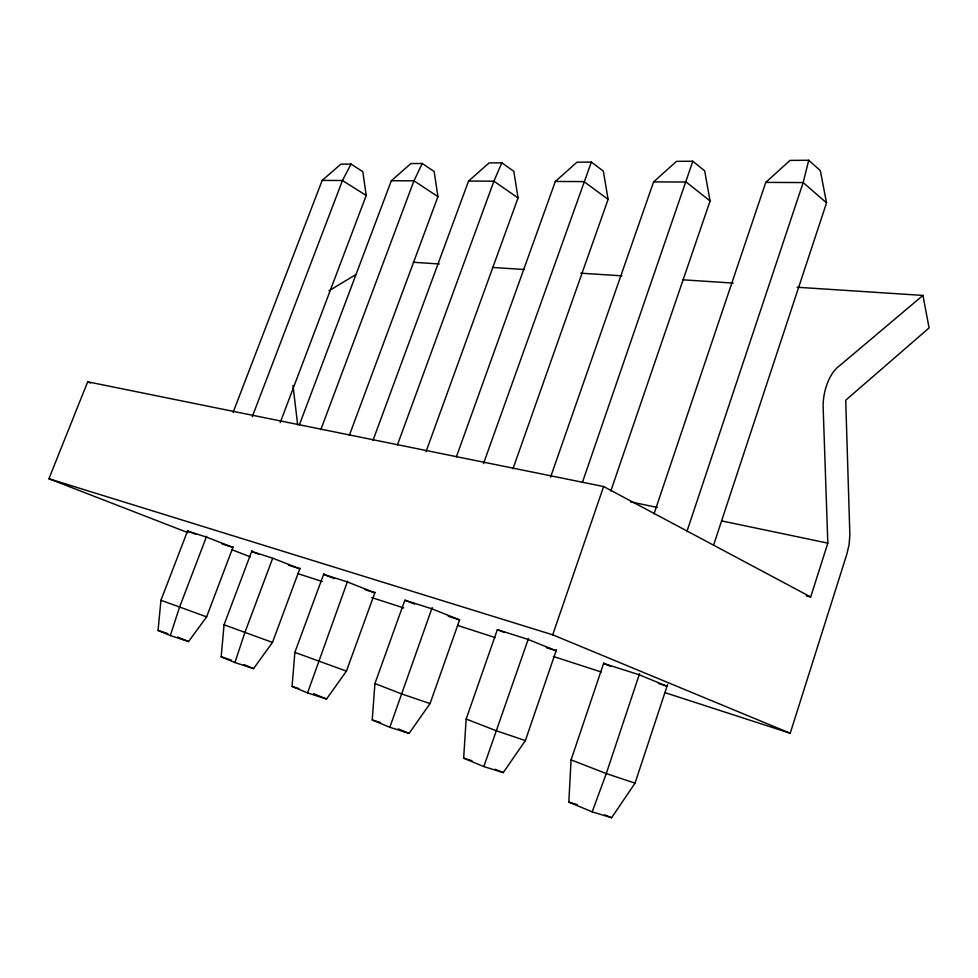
<?xml version="1.0" encoding="UTF-8"?>
<svg xmlns="http://www.w3.org/2000/svg" width="978" height="978" viewBox="0 0 978 978"><rect width="100%" height="100%" fill="white"/><g stroke="black" fill="none" stroke-linecap="round" stroke-linejoin="round"><path stroke-width="1.47" d="M667.595 684.49L635.04 783.146L611.617 817.742L592.179 811.862L568.829 802.107L571.079 759.882L603.781 662.913M556.494 649.685L525.382 740.578L503.242 772.62L483.817 766.581L463.645 758.146L466.164 719.038L497.313 629.759M459.562 620.015L430.051 703.573L409.097 733.402L389.831 727.302L372.239 719.955L374.929 683.536L404.819 600.333M375.039 592.252L346.432 671.116L326.542 699.025L307.557 692.913L292.067 686.446L294.867 652.375L323.901 573.585M300.063 568.12L272.483 642.412L253.559 668.622L234.916 662.558L221.175 656.813L224.048 624.808L252.018 550.553M233.131 546.861L206.627 616.849L188.571 641.568L170.319 635.566L158.057 630.431L160.954 600.26L187.739 530.516M654.025 513.841L765.762 182.397L790.016 160.404L808.733 160.258L803.17 182.568L686.862 531.665M665.26 692.742L790.212 733.255L846.814 554.257L849.051 544.783L849.87 535.198L845.713 400.222L929.1 327.899L922.926 295.417L797.119 287.239M550.59 477.105L653.61 181.896L676.495 161.358L692.815 161.223L582.387 482.46M806.239 595.883L810.689 596.959L827.828 543.132L823.109 406.176A38.215 21.785 -81.7 0 1 840.188 365.222L922.926 295.417M170.319 635.566L179.451 607.448L206.615 536.299M713.561 545.223L826.532 202.849L820.322 170.575L808.733 160.258M234.916 662.558L244.757 632.864L272.593 558.487M639.575 673.622L606.274 773.574L592.179 811.862M307.557 692.913L347.581 581.176M790.212 733.255L552.717 634.82L603.609 486.531L87.69 381.811L48.9 478.743L187.849 532.631M610.822 490.98L710.089 200.991L704.661 170.844L692.815 161.223M528.499 638.438L483.817 766.581M389.831 727.302L432.215 607.521M512.973 468.755L608.108 199.365L603.328 171.089L591.372 162.067L577.008 162.189L555.345 181.456L456.371 456.885M483.487 463.621L591.372 162.067M426.005 451.726L518.047 197.923L513.805 171.309L501.836 162.813L489.11 162.923L468.56 181.064L372.997 440.357M397.41 444.978L493.914 181.187L501.836 162.813M349.378 435.247L437.936 196.651L434.146 171.505L422.251 163.485L410.894 163.571L391.334 180.722L299.354 424.904M320.784 429.733L413.951 180.82L422.251 163.485M280.197 422.606L366.212 195.502L362.814 171.676L351.029 164.072L340.833 164.157L322.178 180.417L233.094 412.398M252.263 416.75L342.483 180.502L351.029 164.072M328.95 290.808L356.334 274.28M322.178 180.417L342.483 180.502L366.212 195.502M391.334 180.722L413.951 180.82L437.936 196.651M468.56 181.064L493.914 181.187L518.047 197.923M555.345 181.456L583.988 181.59L608.108 199.365M653.61 181.896L686.189 182.042L710.089 200.991M765.762 182.397L803.17 182.568L826.532 202.849M413.315 262.275L439.208 263.962M492.509 267.434L524.489 269.512M580.846 273.18L621.971 275.845M682.889 279.806L733.158 283.082M630.48 501.836L657.387 507.46M721.678 520.919L827.828 543.132M568.829 802.107L577.167 804.649M48.9 478.743L552.717 634.82M463.645 758.146L471.971 760.75M372.239 719.955L380.479 722.571M222.092 543.939L232.923 547.399L206.334 537.044L187.531 531.066L195.881 534.306M288.51 565.174L299.806 568.793L272.715 558.169L251.676 551.47L258.767 554.245M365.038 589.648L374.843 592.79L347.312 581.898L323.62 574.367L334.574 578.683M448.242 616.262L459.611 619.893L431.763 608.768L404.868 600.211L414.586 604.086M546.323 647.619L556.127 650.761L528.144 639.441L497.362 629.636L504.342 632.46M658.5 683.5L667.02 686.226L639.184 674.771L603.597 663.439L610.578 666.299M292.067 686.446L298.828 688.622M297.654 573.56L322.361 581.568M371.762 597.582L403.731 607.949M457.484 625.37L495.259 637.619M553.377 656.47L601.323 672.02M221.175 656.813L231.175 660.077M158.057 630.431L167.837 633.658M635.04 783.146L606.274 773.574L571.079 759.882M525.382 740.578L496.555 730.872L466.164 719.038M430.051 703.573L401.445 693.854L374.929 683.536M346.432 671.116L294.867 652.375M272.483 642.412L224.048 624.808M206.627 616.849L160.954 600.26M231.798 549.673L250.234 556.824M177.593 636.996L188.571 641.568M243.889 664.6L253.559 668.622M313.583 693.622L326.542 699.025M398.242 728.879L409.097 733.402M495.174 769.258L503.242 772.62M604.746 814.894L611.617 817.742M87.69 381.811L90.465 383.046M603.609 486.531L810.689 596.959M292.984 385.454L297.667 424.807"/></g></svg>
